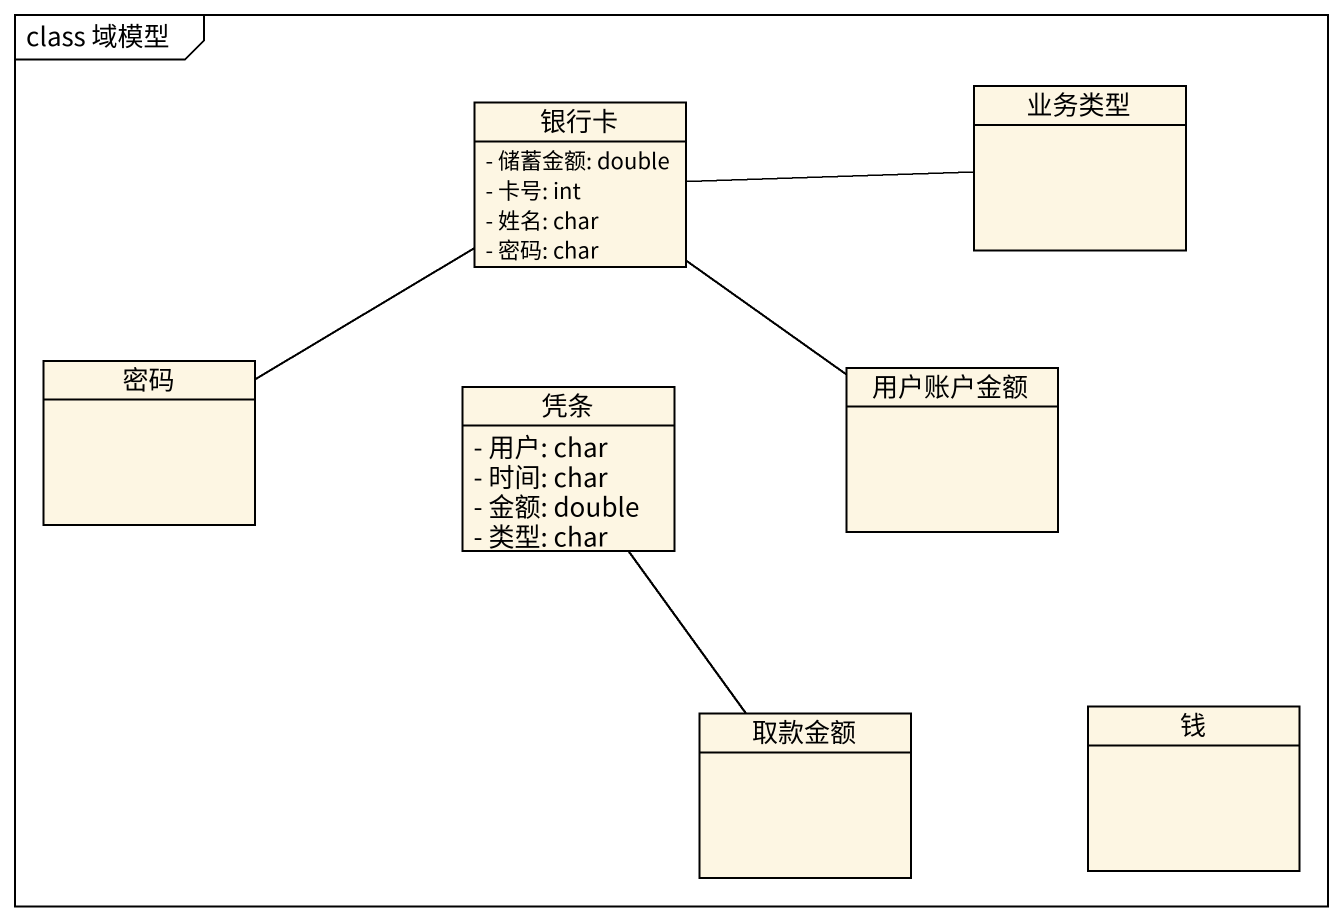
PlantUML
@startuml
mainframe class 域模型
hide circle
hide empty members
skinparam classAttributeIconSize 0
class 业务类型
class 银行卡 {
  - 储蓄金额: double
  - 卡号: int
  - 姓名: char
  - 密码: char
}
class 密码
class 凭条 {
  - 用户: char
  - 时间: char
  - 金额: double
  - 类型: char
}
class 用户账户金额
class 取款金额
class 钱
银行卡 -right- 业务类型
银行卡 -left- 密码
银行卡 -- 用户账户金额
凭条 -- 取款金额
@enduml
